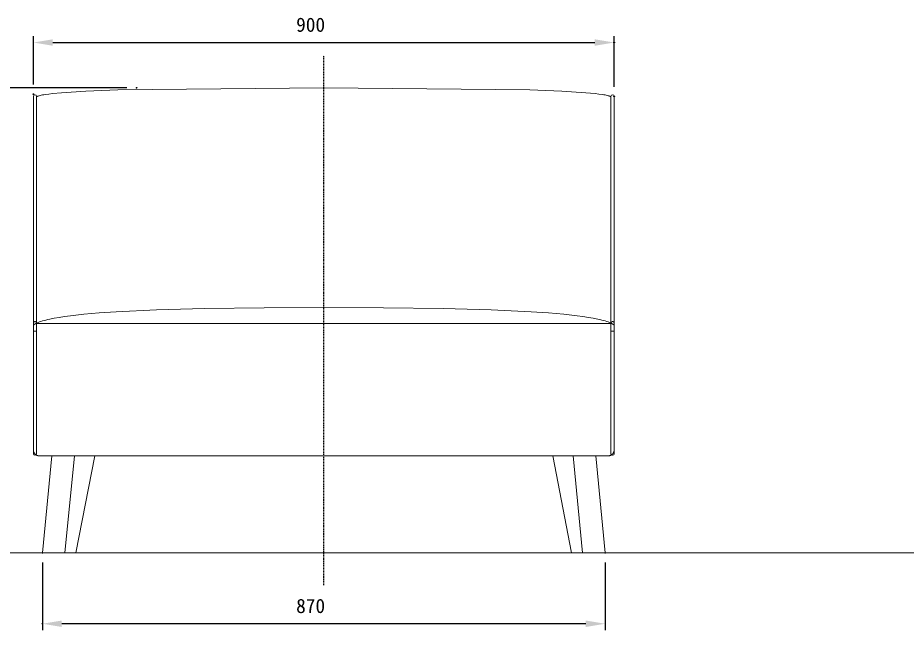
# Model space of a CAD drawing. Units: millimetres, scale not verified. Extents: x -203 to 203, y -143 to 143.
# Drawn here: x -125.4 to 12.3, y -93 to 1.8 of the extents above; entities that cross this region are included whole.
import ezdxf
from ezdxf.enums import TextEntityAlignment as Align

# ---------------------------------------------------------------- set-up
doc = ezdxf.new("R2010")
doc.units = ezdxf.units.MM
doc.header["$LTSCALE"] = 0.5
doc.header["$PDMODE"] = 32
doc.header["$PDSIZE"] = 0.1
doc.linetypes.add('USER1', pattern=[0.629921, 0.393701, -0.07874, 0.07874, -0.07874])
for name, color, linetype, lineweight in [('0-1_DIMENSION_LINES$02_DIMENSI', 7, 'Continuous', 25), ('0-3_DIMENSION_LINES$03_LINES', 7, 'Continuous', 18), ('0-4_DIMENSION_LINES$01_CENTER_', 7, 'USER1', 25)]:
    doc.layers.add(name, color=color, linetype=linetype, lineweight=lineweight)
doc.layers.add('0-2_DEFPOINTS', color=7, linetype='Continuous')
doc.styles.add('ＭＳ ゴシック', font='')
doc.styles.get('ＭＳ ゴシック').set_extended_font_data('MS Gothic')

# ---------------------------------------------------------------- blocks, each defined once
blk = doc.blocks.new('D2')
at = {"layer": '0-1_DIMENSION_LINES$02_DIMENSI'}
for p, q in [((176.799, 132), (176.799, 111)), ((351.201, 132), (351.201, 111)), ((345.201, 113), (182.799, 113))]:
    blk.add_line(p, q, dxfattribs=at)
for points in [[(182.799, 114), (182.799, 112), (176.799, 113)], [(345.201, 112), (345.201, 114), (351.201, 113)]]:
    blk.add_solid(points, dxfattribs=at)
at = {"layer": '0-2_DEFPOINTS'}
for p in [(176.799, 135), (351.201, 135), (176.799, 113)]:
    blk.add_point(p, dxfattribs=at)
at = {"layer": '0-1_DIMENSION_LINES$02_DIMENSI', "style": 'ＭＳ ゴシック'}
blk.add_text('870', height=4.399, dxfattribs=at).set_placement((255.429, 115), align=Align.BOTTOM_LEFT)
blk = doc.blocks.new('D5')
at = {"layer": '0-1_DIMENSION_LINES$02_DIMENSI'}
for p, q in [((203, 279), (160, 279)), ((162, 273), (162, 141)), ((159, 135), (160, 135))]:
    blk.add_line(p, q, dxfattribs=at)
for points in [[(163, 273), (161, 273), (162, 279)], [(161, 141), (163, 141), (162, 135)]]:
    blk.add_solid(points, dxfattribs=at)
at = {"layer": '0-2_DEFPOINTS'}
for p in [(206, 279), (162, 135)]:
    blk.add_point(p, dxfattribs=at)
at = {"layer": '0-1_DIMENSION_LINES$02_DIMENSI', "style": 'ＭＳ ゴシック'}
blk.add_text('720', height=4.399, rotation=90, dxfattribs=at).set_placement((160, 198.429), align=Align.BOTTOM_LEFT)
blk = doc.blocks.new('D6')
at = {"layer": '0-1_DIMENSION_LINES$02_DIMENSI'}
for p, q in [((174, 280), (174, 295)), ((354, 279.241), (354, 295)), ((180, 293), (348, 293))]:
    blk.add_line(p, q, dxfattribs=at)
for points in [[(180, 294), (180, 292), (174, 293)], [(348, 292), (348, 294), (354, 293)]]:
    blk.add_solid(points, dxfattribs=at)
at = {"layer": '0-2_DEFPOINTS'}
for p in [(354, 293), (174, 277), (354, 276.241)]:
    blk.add_point(p, dxfattribs=at)
at = {"layer": '0-1_DIMENSION_LINES$02_DIMENSI', "style": 'ＭＳ ゴシック'}
blk.add_text('900', height=4.399, dxfattribs=at).set_placement((255.429, 295), align=Align.BOTTOM_LEFT)

msp = doc.modelspace()

# ---------------------------------------------------------------- linework, layer by layer
at = {"layer": '0-3_DIMENSION_LINES$03_LINES'}
for p, q in [((-123, -65.6835), (-123, -45.4494)), ((-122.5, -45.4494), (-122.5, -65.6835)), ((-33.5, -45.4494), (-33.5, -65.6835)), ((-33, -65.6835), (-33, -45.4494)), ((-148.5, -81), (152, -81))]:
    msp.add_line(p, q, dxfattribs=at)
for points in [[(-78, -9), (-46.0685, -9.3421), (-41.1187, -9.5346), (-37.3822, -9.7698), (-35.9689, -9.9035), (-35.376, -9.9743), (-34.8589, -10.0478), (-34.6288, -10.0856), (-34.4176, -10.124), (-34.2254, -10.1631), (-34.0522, -10.2028), (-33.8979, -10.2433), (-33.8279, -10.2637), (-33.7626, -10.2844), (-33.7021, -10.3052), (-33.6463, -10.3261), (-33.6201, -10.3367), (-33.5952, -10.3473), (-33.5714, -10.3579), (-33.5489, -10.3686), (-33.5, -10.3686), (-33.5, -45.5), (-122.5, -45.5), (-122.5, -10.3686), (-122.4511, -10.3686), (-122.4286, -10.3579), (-122.4048, -10.3473), (-122.3799, -10.3367), (-122.3537, -10.3261), (-122.2979, -10.3052), (-122.2374, -10.2844), (-122.1721, -10.2637), (-122.1021, -10.2433), (-121.9478, -10.2028), (-121.7745, -10.1631), (-121.5824, -10.124), (-121.3712, -10.0856), (-121.1411, -10.0478), (-120.624, -9.9743), (-120.0311, -9.9035)], [(-120.0311, -9.9035), (-118.6178, -9.7698), (-114.8813, -9.5346), (-109.9315, -9.3421), (-78, -9)], [(-122.5, -46.6996), (-123, -46.6996), (-123, -10.3794), (-123, -10.3386)], [(-122.5, -10.3386), (-122.5, -10.3794), (-122.5, -46.6996)], [(-33.5, -46.6996), (-33, -46.6996), (-33, -10.3794), (-33, -10.3386)], [(-33.5, -10.3386), (-33.5, -10.3794), (-33.5, -46.6996)], [(-122.9569, -65.3583), (-122.9659, -65.3282), (-122.9738, -65.2978), (-122.9808, -65.2672), (-122.9866, -65.2363), (-122.9914, -65.2053), (-122.9952, -65.1741), (-122.9979, -65.1428), (-122.9995, -65.1114), (-123, -65.08), (-123, -45.76), (-122.9746, -45.7385), (-122.9479, -45.717), (-122.9201, -45.6957), (-122.8912, -45.6744), (-122.861, -45.6532), (-122.8297, -45.6321), (-122.7971, -45.6111), (-122.7634, -45.5902), (-122.6925, -45.5486), (-122.6169, -45.5073), (-122.5365, -45.4664), (-122.4514, -45.4258), (-122.3616, -45.3855), (-122.2671, -45.3456), (-122.1679, -45.306), (-122.0639, -45.2668), (-121.8419, -45.1893), (-121.601, -45.1131), (-121.3412, -45.0383), (-121.0625, -44.9649), (-120.765, -44.8928), (-120.4487, -44.822), (-119.7593, -44.6846), (-118.9945, -44.5525), (-118.1542, -44.4258), (-117.2385, -44.3045), (-115.1806, -44.0781), (-112.8209, -43.8733), (-110.1593, -43.69)], [(-110.1593, -43.69), (-103.9306, -43.3881), (-96.4945, -43.1725), (-78, -43)], [(-78, -43), (-59.5055, -43.1725), (-52.0694, -43.3881), (-45.8407, -43.69), (-43.1791, -43.8733), (-40.8194, -44.0781), (-38.7615, -44.3045), (-37.8458, -44.4258), (-37.0055, -44.5525), (-36.2407, -44.6846), (-35.5513, -44.822), (-35.235, -44.8928), (-34.9375, -44.9649), (-34.6588, -45.0383), (-34.399, -45.1131), (-34.1581, -45.1893), (-33.9361, -45.2668), (-33.8321, -45.306), (-33.7329, -45.3456), (-33.6384, -45.3855), (-33.5486, -45.4258), (-33.4635, -45.4664), (-33.3831, -45.5073), (-33.3075, -45.5486), (-33.2366, -45.5902), (-33.2029, -45.6111), (-33.1703, -45.6321), (-33.139, -45.6532), (-33.1088, -45.6744), (-33.0799, -45.6957), (-33.0521, -45.717), (-33.0254, -45.7385), (-33, -45.76), (-33, -65.08), (-33.0005, -65.1114), (-33.0021, -65.1428), (-33.0048, -65.1741), (-33.0086, -65.2053), (-33.0134, -65.2363), (-33.0192, -65.2672)], [(-122.772, -45.2214), (-122.75, -45.2214), (-122.728, -45.2214)], [(-33.228, -45.2214), (-33.25, -45.2214), (-33.272, -45.2214)], [(-33.8886, -65.9995), (-33.92, -66), (-122.08, -66), (-122.1114, -65.9995), (-122.1428, -65.9979), (-122.1741, -65.9952), (-122.2053, -65.9914), (-122.2363, -65.9866), (-122.2672, -65.9808), (-122.2978, -65.9738), (-122.3282, -65.9659), (-122.3583, -65.9569), (-122.3881, -65.9469), (-122.4175, -65.9359), (-122.4465, -65.9238), (-122.4751, -65.9108), (-122.5033, -65.8969), (-122.5309, -65.8819), (-122.558, -65.8661), (-122.5846, -65.8493), (-122.6105, -65.8316), (-122.6359, -65.8131), (-122.6606, -65.7937), (-122.6846, -65.7734), (-122.7079, -65.7524), (-122.7305, -65.7305), (-122.7524, -65.7079), (-122.7734, -65.6846), (-122.7937, -65.6606), (-122.8131, -65.6359), (-122.8316, -65.6105), (-122.8493, -65.5846), (-122.8661, -65.558), (-122.8819, -65.5309), (-122.8969, -65.5033), (-122.9108, -65.4751), (-122.9238, -65.4465), (-122.9359, -65.4175), (-122.9469, -65.3881), (-122.9569, -65.3583)], [(-122.728, -65.9114), (-122.75, -65.9114), (-122.772, -65.9114)], [(-33.0192, -65.2672), (-33.0262, -65.2978), (-33.0341, -65.3282), (-33.0431, -65.3583), (-33.0531, -65.3881), (-33.0641, -65.4175), (-33.0762, -65.4465), (-33.0892, -65.4751), (-33.1031, -65.5033), (-33.1181, -65.5309), (-33.1339, -65.558), (-33.1507, -65.5846), (-33.1684, -65.6105), (-33.1869, -65.6359), (-33.2063, -65.6606), (-33.2266, -65.6846), (-33.2476, -65.7079), (-33.2695, -65.7305), (-33.2921, -65.7524), (-33.3154, -65.7734), (-33.3394, -65.7937), (-33.3641, -65.8131), (-33.3895, -65.8316), (-33.4154, -65.8493), (-33.442, -65.8661), (-33.4691, -65.8819), (-33.4967, -65.8969), (-33.5249, -65.9108), (-33.5535, -65.9238), (-33.5825, -65.9359), (-33.6119, -65.9469), (-33.6417, -65.9569), (-33.6718, -65.9659), (-33.7022, -65.9738), (-33.7328, -65.9808), (-33.7637, -65.9866), (-33.7947, -65.9914), (-33.8259, -65.9952), (-33.8572, -65.9979), (-33.8886, -65.9995)], [(-33.272, -65.9114), (-33.25, -65.9114), (-33.228, -65.9114)]]:
    msp.add_lwpolyline(points, dxfattribs=at)
for points in [[(-121.6003, -81), (-120.1396, -66), (-116.6458, -66), (-118.1065, -81)], [(-118.1065, -81), (-116.6458, -66), (-113.481, -66), (-116.4024, -81)], [(-37.8935, -81), (-39.3542, -66), (-42.519, -66), (-39.5976, -81)], [(-34.3997, -81), (-35.8604, -66), (-39.3542, -66), (-37.8935, -81)]]:
    msp.add_lwpolyline(points, close=True, dxfattribs=at)
for centre, radius, start, end in [((-122.75, -10.3386), 0.25, 90, 180), ((-122.75, -10.3386), 0.25, 0, 90), ((-33.25, -10.3386), 0.25, 90, 180), ((-33.25, -10.3386), 0.25, 0, 90), ((-122.772, -45.4494), 0.228, 90, 180), ((-122.728, -45.4494), 0.228, 0, 90), ((-33.272, -45.4494), 0.228, 90, 180), ((-33.228, -45.4494), 0.228, 0, 90), ((-122.772, -65.6835), 0.228, 180, 270), ((-122.728, -65.6835), 0.228, 270, 0), ((-33.272, -65.6835), 0.228, 180, 270), ((-33.228, -65.6835), 0.228, 270, 0)]:
    msp.add_arc(centre, radius, start, end, dxfattribs=at)
at = {"layer": '0-4_DIMENSION_LINES$01_CENTER_'}
msp.add_line((-78, -86), (-78, -4), dxfattribs=at)

# ---------------------------------------------------------------- block references
at = {"layer": '0-1_DIMENSION_LINES$02_DIMENSI', "xscale": 0.5, "yscale": 0.5}
for name in ['D6', 'D5', 'D2']:
    msp.add_blockref(name, (-210, -148.5), dxfattribs=at)

doc.saveas('drawing.dxf')
